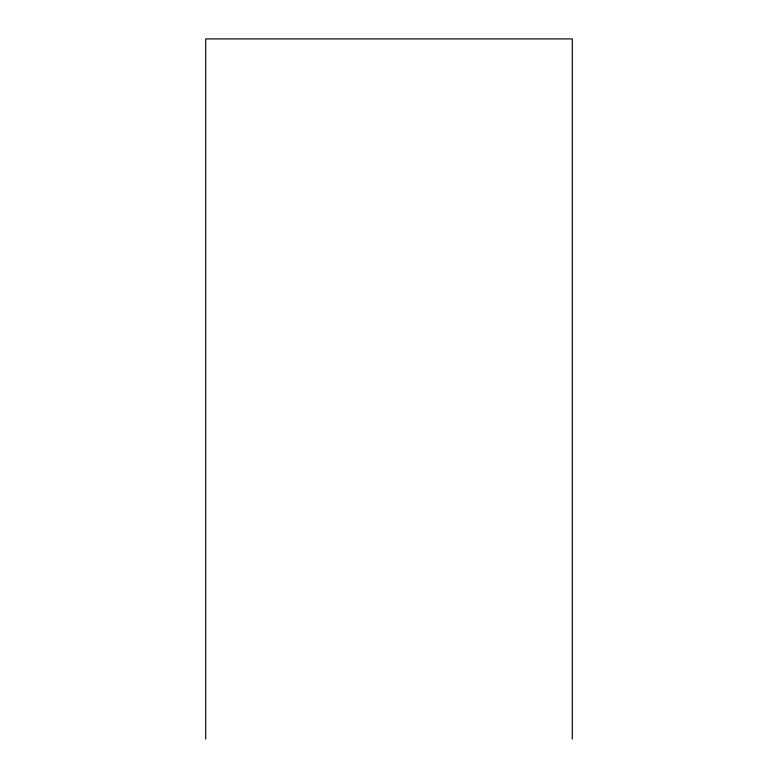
<?xml version="1.0" encoding="UTF-8"?>
<svg xmlns="http://www.w3.org/2000/svg" width="778" height="778" viewBox="0 0 778 778"><rect width="100%" height="100%" fill="white"/><g stroke="black" fill="none" stroke-linecap="round" stroke-linejoin="round"><path stroke-width="1.17" d="M572.287 739.1L572.287 38.9L205.713 38.9L205.713 739.1"/></g></svg>
